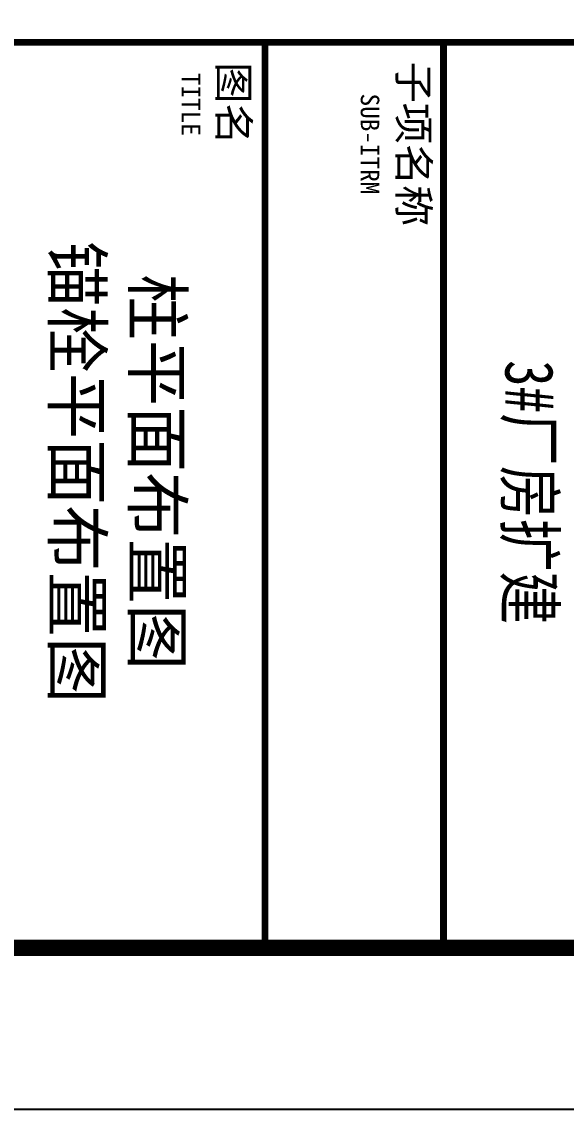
# Model space of a CAD drawing. Extents: x 40002367 to 40460080, y 192184 to 372766.
# Drawn here: x 40127745 to 40134485, y 253966 to 267440 of the extents above; entities that cross this region are included whole.
import ezdxf
from ezdxf.enums import TextEntityAlignment as Align

# ---------------------------------------------------------------- set-up
doc = ezdxf.new("R2010")
doc.units = 0
doc.header["$LTSCALE"] = 1000
doc.header["$MEASUREMENT"] = 0
doc.layers.get('0').update_dxf_attribs({"linetype": 'CONTINUOUS'})
for name, color, linetype in [('PUB_TAB', 7, 'CONTINUOUS'), ('PUB_TEXT', 7, 'CONTINUOUS'), ('PUB_TITLE', 4, 'CONTINUOUS')]:
    doc.layers.add(name, color=color, linetype=linetype)
doc.styles.add('STYLE-黑体', font='simhei.ttf')
doc.styles.add('TQ', font='')
doc.styles.get('TQ').set_extended_font_data('SimSun')

# ---------------------------------------------------------------- blocks, each defined once
blk = doc.blocks.new('tk0')
at = {"layer": 'PUB_TITLE', "lineweight": 40, "const_width": 85}
for points in [[(32850067, -1201267), (32850067, -1281267)], [(32850067, -1244553), (32861287, -1244553)], [(32850067, -1246763), (32861287, -1246763)]]:
    blk.add_lwpolyline(points, dxfattribs=at)
at = {"layer": 'PUB_TEXT', "attachment_point": 1, "style": 'TQ'}
for s, insert, char_height, width in [('子项名称', (32850306, -1244736), 374, 2223.6), ('SUB-ITRM', (32850702, -1245348), 229.5, 4799.1), ('图名', (32850313, -1246965), 374, 2223.6), ('TITLE', (32850446, -1247564), 229.5, 4799.1)]:
    blk.add_mtext(s, dxfattribs=dict(at, insert=insert, char_height=char_height, width=width))

msp = doc.modelspace()

# ---------------------------------------------------------------- linework, layer by layer
at = {"layer": 'PUB_TITLE'}
msp.add_lwpolyline([(40094251.8, 372765.6), (40094251.8, 253965.6), (40178251.8, 253965.6), (40178251.8, 372765.6)], close=True, dxfattribs=at)
at = {"layer": 'PUB_TITLE', "const_width": 200}
msp.add_lwpolyline([(40096251.8, 367765.6), (40096251.8, 255965.6), (40176251.8, 255965.6), (40176251.8, 367765.6)], close=True, dxfattribs=at)

# ---------------------------------------------------------------- block references
at = {"rotation": 270}
msp.add_blockref('tk0', (41377519.1, 33117252.4), dxfattribs=at)

# ---------------------------------------------------------------- texts
at = {"layer": 'PUB_TAB', "lineweight": -3, "style": 'STYLE-黑体'}
for s, width, p in [('锚栓平面布置图', 1.000119, (40128130, 261860.5)), ('柱平面布置图', 1.000119, (40129122.6, 261860.5)), ('3#厂房扩建', 0.8, (40133732.1, 261610.7))]:
    msp.add_text(s, height=600, rotation=270, dxfattribs=dict(at, width=width)).set_placement(p, align=Align.CENTER)

doc.saveas('drawing.dxf')
